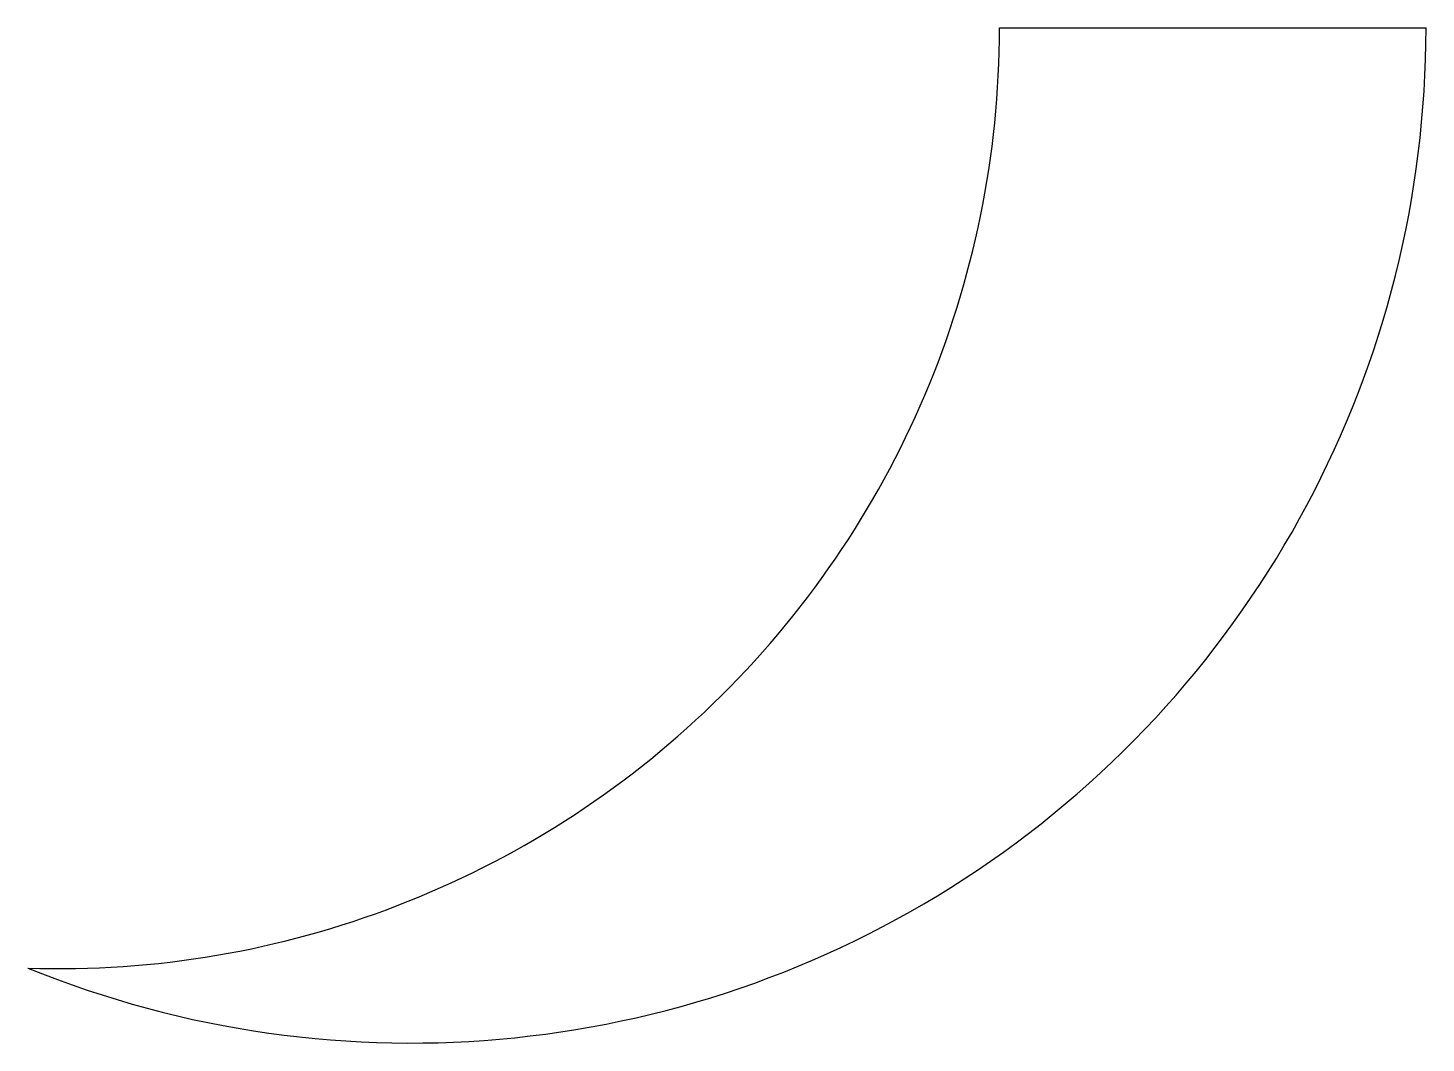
# Model space of a CAD drawing. Header units: millimetres. Extents: x -18.9 to 50, y -50 to 0.
import ezdxf

# ---------------------------------------------------------------- set-up
doc = ezdxf.new("R2010")
doc.units = ezdxf.units.MM

msp = doc.modelspace()

# ---------------------------------------------------------------- linework, layer by layer
at = {"color": 7, "linetype": 'Continuous'}
msp.add_line((28.994, 0), (50, 0), dxfattribs=at)
for centre, radius, start in [((0, 0), 50, 247.8504), ((-17.341, 0), 46.335, 268.13219)]:
    msp.add_arc(centre, radius, start, 0, dxfattribs=at)

doc.saveas('drawing.dxf')
